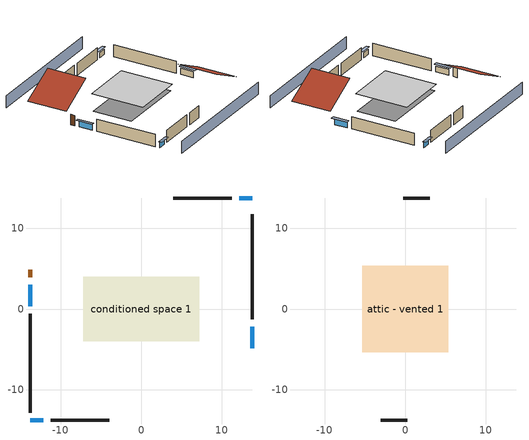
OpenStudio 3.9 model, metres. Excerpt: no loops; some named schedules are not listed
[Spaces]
conditioned space 1
 floor foundation (Slab1 construction): -7.17,-3.98 -7.17,3.98 7.17,3.98 7.17,-3.98 z0
 wall outside (Wall1 construction): 13.77,-1.28 13.77,11.76 z0:2.44
 wall outside (Wall2 construction): -11.2,-13.77 -3.96,-13.77 z0:2.44
 wall outside (Wall3 construction): -13.77,-0.57 -13.77,-12.84 z0:2.44
 wall outside (Wall4 construction): 11.2,13.77 3.96,13.77 z0:2.44
 wall outside (AdiabaticWallConstruction): 13.77,-4.86 13.77,-2.21 / -13.77,3.01 -13.77,0.36 z0:1.19; -13.77,-13.77 -12.13,-13.77 / 13.77,13.77 12.13,13.77 z0:1.07
 wall outside (AdiabaticWallConstruction 1): -13.77,4.86 -13.77,3.94 z0:2.03
 window (WindowConstruction): 13.77,-4.86 13.77,-2.21 z0:1.19
 window (WindowConstruction 1): -13.77,-13.77 -12.13,-13.77 z0:1.07
 window (WindowConstruction 2): -13.77,3.01 -13.77,0.36 z0:1.19
 window (WindowConstruction 3): 13.77,13.77 12.13,13.77 z0:1.07
 door (Door): -13.77,4.86 -13.77,3.94 z0:2.03
attic - vented 1
 floor to conditioned space 1 (Floor1 construction Reversed): -5.34,-5.34 -5.34,5.34 5.34,5.34 5.34,-5.34 z2.44
 wall outside (Wall5 construction): -3.03,-13.77 0.22,-13.77 z0:2.44
 wall outside (Wall6 construction): 3.03,13.77 -0.22,13.77 z0:2.44
 roof outside (Roof1 construction): 13.77,-5.78,2.44 6.63,-5.78,6.01 6.63,-13.77,6.01 13.77,-13.77,2.44
 roof outside (Roof2 construction): -13.77,5.78,2.44 -6.63,5.78,6.01 -6.63,13.77,6.01 -13.77,13.77,2.44
shading: 13.77,18.34 -13.77,18.34 / -13.77,-18.34 13.77,-18.34 z0:2.44; 13.77,-1.9 13.77,-5.16 14.38,-5.16 14.38,-1.9 z1.49; -11.83,-13.77 -14.08,-13.77 -14.08,-14.38 -11.83,-14.38 z1.37; -13.77,0.06 -13.77,3.32 -14.38,3.32 -14.38,0.06 z1.49; 11.83,13.77 14.08,13.77 14.08,14.38 11.83,14.38 z1.37
[Site]
Portland Intl Arpt_OR: Latitude {deg}=45.59; Longitude {deg}=-122.6; Time Zone {hr}=-8; Elevation {m}=33; Terrain=Suburbs; Keep Site Location Information=Yes
[Site:GroundTemperature:Shallow]
10.2558, 8.96328, 8.85977, 9.47314, 11.9355, 14.3863, 16.5111, 17.8571, 17.9714, 16.8767, 14.8061, 12.4304
[Site:WaterMainsTemperature]
Calculation Method=Schedule; Temperature Schedule=mains temperature schedule
[Building]
Building 1
[Material] Roughness=Rough
Name | Thickness {m} | Conductivity {W/m-K} | Density {kg/m3} | Specific Heat {J/kg-K} | Thermal Absorptance | Solar Absorptance | Visible Absorptance
asphalt or fiberglass shingles | 0.00635 | 0.162714 | 1121.4 | 1465.45 | 0.9 | 0.85 | 0.85
roof rigid ins | 0.00281632 | 0.029427 | 32.04 | 1214.23 | 0.9 | 0.7 | 0.7
osb sheathing 0.5 in. | 0.0127 | 0.115458 | 512.64 | 1214.23 | 0.9 | 0.6 | 0.6
wood siding | 0.0254 | 0.102417 | 544.68 | 1172.36 | 0.9 | 0.85 | 0.85
osb sheathing 0.5 in. 1 | 0.0127 | 0.115458 | 512.64 | 1214.23 | 0.9 | 0.7 | 0.7
wall stud and cavity | 0.1397 | 0.550994 | 139.0536 | 1170.24 | 0.9 | 0.7 | 0.7
gypsum board | 0.0127 | 0.160291 | 801 | 837.4 | 0.9 | 0.6 | 0.6
wall stud and cavity 1 | 0.1397 | 0.727959 | 139.0536 | 1170.24 | 0.9 | 0.6 | 0.6
ceiling loosefill ins | 0.0846667 | 0.0480833 | 16.02 | 1046.75 | 0.9 | 0.7 | 0.7
ceiling stud and cavity | 0.1397 | 0.0920385 | 65.682 | 1177.47 | 0.9 | 0.7 | 0.7
concrete 4.0 in. | 0.1016 | 1.803125 | 2242.8 | 837.4 | 0.9 | 0.7 | 0.7
floor covering | 0.0127 | 0.0450781 | 54.468 | 1339.84 | 0.9 | 0.9 | 0.9
wood siding 1; wood siding 2 | 0.0254 | 0.102417 | 544.68 | 1172.36
wall rigid ins | 0.512978 | 0.029427 | 32.04 | 1214.23 | 0.9 | 0.7 | 0.7
wall stud and cavity 2 | 0.0889 | 0.380278 | 52.3479 | 1209.89 | 0.9 | 0.7 | 0.7
door material | 0.04445 | 0.0612267 | 512.64 | 1214.23 | 0.9 | 0.7 | 0.7
wall stud and cavity 3 | 0.0889 | 0.391764 | 83.0341 | 1211.67 | 0.9 | 0.7 | 0.7
furniture material conditioned space 1 | 0.1524 | 0.115458 | 640.8 | 1214.23 | 0.9 | 0.6 | 0.6
[Construction]
Roof1 construction; Roof2 construction: asphalt or fiberglass shingles, roof rigid ins, osb sheathing 0.5 in.
Wall1 construction; Wall2 construction; Wall3 construction; Wall4 construction: wood siding, osb sheathing 0.5 in. 1, wall stud and cavity, gypsum board
Wall5 construction; Wall6 construction: wood siding, osb sheathing 0.5 in. 1, wall stud and cavity 1
Floor1 construction Reversed: gypsum board, ceiling stud and cavity, ceiling loosefill ins
Slab1 construction: concrete 4.0 in., floor covering
WindowConstruction; WindowConstruction 1; WindowConstruction 2; WindowConstruction 3: WindowMaterial
AdiabaticWallConstruction: wood siding 1, wall rigid ins, wall stud and cavity 2, gypsum board
Door: door material
AdiabaticWallConstruction 1: wood siding 2, wall rigid ins, wall stud and cavity 2, gypsum board
PartitionWallConstruction: gypsum board, wall stud and cavity 3, gypsum board
furniture construction conditioned space 1: furniture material conditioned space 1
[WindowMaterial:SimpleGlazingSystem]
WindowMaterial: U-Factor {W/m2-K}=2.78222; Solar Heat Gain Coefficient=0.56
[ThermalZone] Multiplier=1; Use Ideal Air Loads=No
Name | Volume {m3} | Thermostat
conditioned space | 278.185 | conditioned space temperature setpoint
attic - vented | 90.8252
[Sizing:Zone]
attic - vented: Zone Cooling Design Supply Air Temperature Input Method=SupplyAirTemperature; Zone Cooling Design Supply Air Temperature {C}=14; Zone Cooling Design Supply Air Temperature Difference {deltaC}=11.11; Zone Heating Design Supply Air Temperature Input Method=SupplyAirTemperature; Zone Heating Design Supply Air Temperature {C}=40; Zone Heating Design Supply Air Temperature Difference {deltaC}=11.11; Zone Cooling Design Supply Air Humidity Ratio {kg-H2O/kg-air}=0.0085; Zone Heating Design Supply Air Humidity Ratio {kg-H2O/kg-air}=0.008; Cooling Design Air Flow Method=DesignDay; Heating Design Air Flow Method=DesignDay; Account for Dedicated Outdoor Air System=No; Dedicated Outdoor Air System Control Strategy=NeutralSupplyAir; Dedicated Outdoor Air Low Setpoint Temperature for Design {C}=autosize; Dedicated Outdoor Air High Setpoint Temperature for Design {C}=autosize; Zone Load Sizing Method=Sensible Load Only No Latent Load; Zone Latent Cooling Design Supply Air Humidity Ratio Input Method=HumidityRatioDifference; Zone Cooling Design Supply Air Humidity Ratio Difference {kgWater/kgDryAir}=0.005; Zone Latent Heating Design Supply Air Humidity Ratio Input Method=HumidityRatioDifference; Zone Humidification Design Supply Air Humidity Ratio Difference {kgWater/kgDryAir}=0.005; Sizing Option=Coincident
[Space]
Name | Thermal Zone | Volume {m3}
conditioned space 1 | conditioned space | 278.185
attic - vented 1 | attic - vented | 90.8252
[ThermostatSetpoint:DualSetpoint]
conditioned space temperature setpoint: Heating Setpoint Temperature Schedule=heating setpoint; Cooling Setpoint Temperature Schedule=cooling setpoint; Temperature Difference Between Cutout And Setpoint {deltaC}=0
[Foundation:Kiva]
Foundation Kiva 1: Initial Indoor Air Temperature {C}=20; Wall Height Above Grade {m}=0.1016; Wall Depth Below Slab {m}=0.2032
[Foundation:Kiva:Settings]
Soil Conductivity {W/m-K}=1.9041; Soil Density {kg/m3}=1842.3; Soil Specific Heat {J/kg-K}=418.7; Ground Solar Absorptivity=0.9; Ground Thermal Absorptivity=0.9; Ground Surface Roughness {m}=0.03; Far-Field Width {m}=40; Deep-Ground Boundary Condition=ZeroFlux; Deep-Ground Depth {m}=40; Minimum Cell Dimension {m}=0.2; Maximum Cell Growth Coefficient=3; Simulation Timestep=Timestep
[SurfaceProperty:ExposedFoundationPerimeter]
Slab1: Exposed Perimeter Calculation Method=TotalExposedPerimeter; Total Exposed Perimeter {m}=44.59224
[SurfaceProperty:IncidentSolarMultiplier] Incident Solar Multiplier=1; Incident Solar Multiplier Schedule=trans schedule winter=0.85 summer=0.7
Window1; Window2; Window3; Window4
[InternalMass:Definition] Design Level Calculation Method=SurfaceArea
Name | Construction | Surface Area {m2}
partition wall mass | PartitionWallConstruction | 114.085
furniture mass conditioned space 1 | furniture construction conditioned space 1 | 45.63397
[InternalMass] Space or SpaceType=conditioned space 1; Multiplier=1
Name | Internal Mass Definition
partition wall mass | partition wall mass
furniture mass conditioned space 1 | furniture mass conditioned space 1
[EnergyManagementSystem:Sensor]
Name | Output Variable or Output Meter Index Key | Output Variable or Output Meter
water_heater_T_set | water heater setpoint | Schedule Value
out_pb_s |  | Site Outdoor Air Barometric Pressure
out_wt_s |  | Site Outdoor Air Humidity Ratio
site_vw_s |  | Site Wind Speed
cool_season | cooling season schedule | Schedule Value
natural_vent_s | natural vent schedule | Schedule Value
htg_sp_s; htg_sp_s_1 | heating setpoint | Schedule Value
clg_sp_s; clg_sp_s_1 | cooling setpoint | Schedule Value
mech_vent_range_fan_0_sch_s | mech vent range fan 0 schedule | Schedule Value
mech_vent_bath_fan_0_sch_s | mech vent bath fan 0 schedule | Schedule Value
clothes_dryer_exhaust_0_sch_s | clothes_dryer | Schedule Value
htg_load_cond |  | Heating:EnergyTransfer:Zone:CONDITIONED SPACE
clg_load_cond |  | Cooling:EnergyTransfer:Zone:CONDITIONED SPACE
s_conv | Floor1 | Surface Inside Face Convection Heat Gain Energy
s_ig | Floor1 | Surface Inside Face Internal Gains Radiation Heat Gain Energy
s_sol | Floor1 | Surface Inside Face Solar Radiation Heat Gain Energy
s_lgt | Floor1 | Surface Inside Face Lights Radiation Heat Gain Energy
s_surf | Floor1 | Surface Inside Face Net Surface Thermal Radiation Heat Gain Energy
s_conv_1 | Slab1 | Surface Inside Face Convection Heat Gain Energy
s_ig_1 | Slab1 | Surface Inside Face Internal Gains Radiation Heat Gain Energy
s_sol_1 | Slab1 | Surface Inside Face Solar Radiation Heat Gain Energy
s_lgt_1 | Slab1 | Surface Inside Face Lights Radiation Heat Gain Energy
s_surf_1 | Slab1 | Surface Inside Face Net Surface Thermal Radiation Heat Gain Energy
ss_sol | Door1 | Surface Inside Face Solar Radiation Heat Gain Energy
ss_lgt | Door1 | Surface Inside Face Lights Radiation Heat Gain Energy
ss_conv | Door1 | Surface Inside Face Convection Heat Gain Energy
ss_ig | Door1 | Surface Inside Face Internal Gains Radiation Heat Gain Energy
ss_surf | Door1 | Surface Inside Face Net Surface Thermal Radiation Heat Gain Energy
ss_conv_1 | Window1 | Surface Inside Face Convection Heat Gain Energy
ss_ig_1 | Window1 | Surface Inside Face Internal Gains Radiation Heat Gain Energy
ss_surf_1 | Window1 | Surface Inside Face Net Surface Thermal Radiation Heat Gain Energy
ss_trans_in | Window1 | Surface Window Transmitted Solar Radiation Rate
ss_back_out | Window1 | Surface Window Shortwave from Zone Back Out Window Heat Transfer Rate
ss_trans_out | Window1 | Surface Inside Face Initial Transmitted Diffuse Transmitted Out Window Solar Radiation Rate
ss_conv_2 | Window2 | Surface Inside Face Convection Heat Gain Energy
ss_ig_2 | Window2 | Surface Inside Face Internal Gains Radiation Heat Gain Energy
ss_surf_2 | Window2 | Surface Inside Face Net Surface Thermal Radiation Heat Gain Energy
ss_trans_in_1 | Window2 | Surface Window Transmitted Solar Radiation Rate
ss_back_out_1 | Window2 | Surface Window Shortwave from Zone Back Out Window Heat Transfer Rate
ss_trans_out_1 | Window2 | Surface Inside Face Initial Transmitted Diffuse Transmitted Out Window Solar Radiation Rate
ss_conv_3 | Window3 | Surface Inside Face Convection Heat Gain Energy
ss_ig_3 | Window3 | Surface Inside Face Internal Gains Radiation Heat Gain Energy
ss_surf_3 | Window3 | Surface Inside Face Net Surface Thermal Radiation Heat Gain Energy
ss_trans_in_2 | Window3 | Surface Window Transmitted Solar Radiation Rate
ss_back_out_2 | Window3 | Surface Window Shortwave from Zone Back Out Window Heat Transfer Rate
ss_trans_out_2 | Window3 | Surface Inside Face Initial Transmitted Diffuse Transmitted Out Window Solar Radiation Rate
ss_conv_4 | Window4 | Surface Inside Face Convection Heat Gain Energy
ss_ig_4 | Window4 | Surface Inside Face Internal Gains Radiation Heat Gain Energy
ss_surf_4 | Window4 | Surface Inside Face Net Surface Thermal Radiation Heat Gain Energy
ss_trans_in_3 | Window4 | Surface Window Transmitted Solar Radiation Rate
ss_back_out_3 | Window4 | Surface Window Shortwave from Zone Back Out Window Heat Transfer Rate
ss_trans_out_3 | Window4 | Surface Inside Face Initial Transmitted Diffuse Transmitted Out Window Solar Radiation Rate
s_conv_2 | Wall1 | Surface Inside Face Convection Heat Gain Energy
s_ig_2 | Wall1 | Surface Inside Face Internal Gains Radiation Heat Gain Energy
s_sol_2 | Wall1 | Surface Inside Face Solar Radiation Heat Gain Energy
s_lgt_2 | Wall1 | Surface Inside Face Lights Radiation Heat Gain Energy
s_surf_2 | Wall1 | Surface Inside Face Net Surface Thermal Radiation Heat Gain Energy
s_conv_3 | Wall2 | Surface Inside Face Convection Heat Gain Energy
s_ig_3 | Wall2 | Surface Inside Face Internal Gains Radiation Heat Gain Energy
s_sol_3 | Wall2 | Surface Inside Face Solar Radiation Heat Gain Energy
s_lgt_3 | Wall2 | Surface Inside Face Lights Radiation Heat Gain Energy
s_surf_3 | Wall2 | Surface Inside Face Net Surface Thermal Radiation Heat Gain Energy
s_conv_4 | Wall3 | Surface Inside Face Convection Heat Gain Energy
s_ig_4 | Wall3 | Surface Inside Face Internal Gains Radiation Heat Gain Energy
s_sol_4 | Wall3 | Surface Inside Face Solar Radiation Heat Gain Energy
s_lgt_4 | Wall3 | Surface Inside Face Lights Radiation Heat Gain Energy
s_surf_4 | Wall3 | Surface Inside Face Net Surface Thermal Radiation Heat Gain Energy
s_conv_5 | Wall4 | Surface Inside Face Convection Heat Gain Energy
s_ig_5 | Wall4 | Surface Inside Face Internal Gains Radiation Heat Gain Energy
s_sol_5 | Wall4 | Surface Inside Face Solar Radiation Heat Gain Energy
s_lgt_5 | Wall4 | Surface Inside Face Lights Radiation Heat Gain Energy
s_surf_5 | Wall4 | Surface Inside Face Net Surface Thermal Radiation Heat Gain Energy
im_conv | furniture mass conditioned space 1 | Surface Inside Face Convection Heat Gain Energy
im_ig | furniture mass conditioned space 1 | Surface Inside Face Internal Gains Radiation Heat Gain Energy
im_sol | furniture mass conditioned space 1 | Surface Inside Face Solar Radiation Heat Gain Energy
im_lgt | furniture mass conditioned space 1 | Surface Inside Face Lights Radiation Heat Gain Energy
im_surf | furniture mass conditioned space 1 | Surface Inside Face Net Surface Thermal Radiation Heat Gain Energy
im_conv_1 | partition wall mass | Surface Inside Face Convection Heat Gain Energy
im_ig_1 | partition wall mass | Surface Inside Face Internal Gains Radiation Heat Gain Energy
im_sol_1 | partition wall mass | Surface Inside Face Solar Radiation Heat Gain Energy
im_lgt_1 | partition wall mass | Surface Inside Face Lights Radiation Heat Gain Energy
im_surf_1 | partition wall mass | Surface Inside Face Net Surface Thermal Radiation Heat Gain Energy
airflow_gain | infil flow | Infiltration Sensible Heat Gain Energy
airflow_loss | infil flow | Infiltration Sensible Heat Loss Energy
airflow_gain_1 | natural vent flow | Infiltration Sensible Heat Gain Energy
airflow_loss_1 | natural vent flow | Infiltration Sensible Heat Loss Energy
airflow_gain_2 | whole house fan flow | Infiltration Sensible Heat Gain Energy
airflow_loss_2 | whole house fan flow | Infiltration Sensible Heat Loss Energy
mv_conv | mech vent bath fan 0 | Electric Equipment Convective Heating Energy
mv_rad | mech vent bath fan 0 | Electric Equipment Radiant Heating Energy
mv_conv_1 | mech vent house fan | Electric Equipment Convective Heating Energy
mv_rad_1 | mech vent house fan | Electric Equipment Radiant Heating Energy
mv_conv_2 | mech vent house fan cfis | Electric Equipment Convective Heating Energy
mv_rad_2 | mech vent house fan cfis | Electric Equipment Radiant Heating Energy
mv_conv_3 | mech vent range fan 0 | Electric Equipment Convective Heating Energy
mv_rad_3 | mech vent range fan 0 | Electric Equipment Radiant Heating Energy
mv_conv_4 | mech vent house fan latent load | Other Equipment Convective Heating Energy
mv_rad_4 | mech vent house fan latent load | Other Equipment Radiant Heating Energy
mv_conv_5 | mech vent house fan sensible load | Other Equipment Convective Heating Energy
mv_rad_5 | mech vent house fan sensible load | Other Equipment Radiant Heating Energy
ig_lgt_conv | interior lighting | Lights Convective Heating Energy
ig_lgt_rad | interior lighting | Lights Radiant Heating Energy
ig_lgt_vis | interior lighting | Lights Visible Radiation Heating Energy
ig_ee_conv | ceiling fan | Electric Equipment Convective Heating Energy
ig_ee_rad | ceiling fan | Electric Equipment Radiant Heating Energy
ig_ee_conv_1 | clothes dryer | Electric Equipment Convective Heating Energy
ig_ee_rad_1 | clothes dryer | Electric Equipment Radiant Heating Energy
ig_ee_conv_2 | clothes washer | Electric Equipment Convective Heating Energy
ig_ee_rad_2 | clothes washer | Electric Equipment Radiant Heating Energy
ig_ee_conv_3 | cooking range | Electric Equipment Convective Heating Energy
ig_ee_rad_3 | cooking range | Electric Equipment Radiant Heating Energy
ig_ee_conv_4 | dishwasher | Electric Equipment Convective Heating Energy
ig_ee_rad_4 | dishwasher | Electric Equipment Radiant Heating Energy
ig_ee_conv_5 | freezer | Electric Equipment Convective Heating Energy
ig_ee_rad_5 | freezer | Electric Equipment Radiant Heating Energy
ig_ee_conv_6 | fridge | Electric Equipment Convective Heating Energy
ig_ee_rad_6 | fridge | Electric Equipment Radiant Heating Energy
ig_ee_conv_7 | fridge 1 | Electric Equipment Convective Heating Energy
ig_ee_rad_7 | fridge 1 | Electric Equipment Radiant Heating Energy
ig_ee_conv_8 | misc plug loads | Electric Equipment Convective Heating Energy
ig_ee_rad_8 | misc plug loads | Electric Equipment Radiant Heating Energy
ig_ee_conv_9 | misc tv | Electric Equipment Convective Heating Energy
ig_ee_rad_9 | misc tv | Electric Equipment Radiant Heating Energy
ig_ee_conv_10 | whole house fan | Electric Equipment Convective Heating Energy
ig_ee_rad_10 | whole house fan | Electric Equipment Radiant Heating Energy
ig_oe_conv | clothes dryer 1 | Other Equipment Convective Heating Energy
ig_oe_rad | clothes dryer 1 | Other Equipment Radiant Heating Energy
ig_oe_conv_1 | cooking range 1 | Other Equipment Convective Heating Energy
ig_oe_rad_1 | cooking range 1 | Other Equipment Radiant Heating Energy
ig_oe_conv_2 | general water use latent | Other Equipment Convective Heating Energy
ig_oe_rad_2 | general water use latent | Other Equipment Radiant Heating Energy
ig_oe_conv_3 | general water use sensible | Other Equipment Convective Heating Energy
ig_oe_rad_3 | general water use sensible | Other Equipment Radiant Heating Energy
ig_oe_conv_4 | water heater energy adjustment1 | Other Equipment Convective Heating Energy
ig_oe_rad_4 | water heater energy adjustment1 | Other Equipment Radiant Heating Energy
ig_oe_conv_5 | water heater lat | Other Equipment Convective Heating Energy
ig_oe_rad_5 | water heater lat | Other Equipment Radiant Heating Energy
ig_oe_conv_6 | water heater sens | Other Equipment Convective Heating Energy
ig_oe_rad_6 | water heater sens | Other Equipment Radiant Heating Energy
ig_ppl_conv | occupants | People Convective Heating Energy
ig_ppl_rad | occupants | People Radiant Heating Energy
[EnergyManagementSystem:Program]
room_ac_supply_fan_disaggregate_program: Set room_ac_supply_fan_clg = 0; If room_ac_clg_coil_s > 0; Set room_ac_supply_fan_clg = room_ac_supply_fan_s; EndIf
water_heater_InletAir: Set water_heater_Tamb_act = water_heater_amb_temp; Set water_heater_RHamb_act = 0; Set water_heater_RHamb_act = water_heater_RHamb_act + (water_heater_amb_rh / 100) / 1; Set water_heater_sens_act = (0 - water_heater_sens_cool - (water_heater_tl + water_heater_fan_pwr)) / 1; Set water_heater_lat_act = (0 - water_heater_lat_cool) / 1
water_heater_Control: Set water_heater_HPWHSchedOverride = water_heater_T_set; If (water_heater_amb_temp<5.56) || (water_heater_amb_temp>48.89); Set water_heater_UESchedOverride = water_heater_T_set; Set water_heater_LESchedOverride = water_heater_T_set; Else; Set water_heater_UESchedOverride = water_heater_T_set - 9.0; Set water_heater_LESchedOverride = 0; EndIf
water_heater_hpwh_EC_adj: If WarmupFlag == 0; Set dhw_e_cons = water_heater_tank_energy + water_heater_tank_on_cycle_parasitic + water_heater_tank_off_cycle_parasitic + water_heater_coil_energy + water_heater_fan_energy; Set water_heater_hpwh_ec_adj_act = 0.0 * dhw_e_cons / 1; EndIf
[ElectricEquipment:Definition] Design Level Calculation Method=EquipmentLevel
Name | Design Level {W} | Fraction Latent | Fraction Radiant | Fraction Lost
ceiling fan | 18.0809 | 0 | 0.558 | 0
clothes washer | 429.733 | 0.03 | 0.162 | 0.7
clothes dryer | 4879.09 | 0.015 | 0.081 | 0.85
dishwasher | 864.285 | 0.3 | 0.18 | 0.4
fridge | 57.5342 | 0 | 0.6 | 0
fridge 2 | 80.4475 | 0 | 0.6 | 0
freezer | 194.914 | 0 | 0.6 | 0
cooking range | 1214.07 | 0.08 | 0.432 | 0.2
misc tv | 869.798 | 0 | 0.6 | 0
misc plug loads | 670.378 | 0.021 | 0.558 | 0.049
whole house fan; mech vent house fan | 0 | 0 | 0 | 1
mech vent house fan cfis | 0 | 0 | 0 | 0
mech vent range fan 0 | 30 | 0 | 0 | 1
mech vent bath fan 0 | 15 | 0 | 0 | 1
[ElectricEquipment] Space or SpaceType=conditioned space 1
Name | Electric Equipment Definition | Schedule
ceiling fan | ceiling fan | ceiling_fan
clothes washer | clothes washer | clothes_washer
clothes dryer | clothes dryer | clothes_dryer
dishwasher | dishwasher | dishwasher
fridge | fridge | fridge schedule
fridge 1 | fridge 2 | fridge schedule 1
freezer | freezer | freezer schedule
cooking range | cooking range | cooking_range
misc tv | misc tv | plug_loads_tv
misc plug loads | misc plug loads | plug_loads_other
whole house fan | whole house fan | Always On Discrete
mech vent house fan | mech vent house fan | mech vent house fan schedule
mech vent house fan cfis | mech vent house fan cfis | mech vent house fan cfis schedule
mech vent range fan 0 | mech vent range fan 0 | mech vent range fan 0 schedule
mech vent bath fan 0 | mech vent bath fan 0 | mech vent bath fan 0 schedule
[OtherEquipment:Definition] Design Level Calculation Method=EquipmentLevel
Name | Design Level {W} | Fraction Latent | Fraction Radiant | Fraction Lost
water heater sens; mech vent house fan sensible load | 0 | 0 | 0 | 0
water heater lat; mech vent house fan latent load | 0 | 1 | 0 | 0
water heater energy adjustment1 | 0.01 | 0 | 0 | 1
clothes dryer 2 | 0 | 0.015 | 0.081 | 0.85
cooking range 2 | 0 | 0.08 | 0.432 | 0.2
general water use sensible | -61.6891 | 0 | 0.6 | 0
general water use latent | 62.594 | 1 | 0 | 0
[OtherEquipment] Space or SpaceType=conditioned space 1
Name | Other Equipment Definition | Schedule | Fuel Type
water heater sens | water heater sens | Always On Discrete
water heater lat | water heater lat | Always On Discrete
water heater energy adjustment1 | water heater energy adjustment1 | Always On Discrete | Electricity
clothes dryer 1 | clothes dryer 2 | clothes_dryer | Electricity
cooking range 1 | cooking range 2 | cooking_range | Electricity
general water use sensible | general water use sensible | general water use schedule
general water use latent | general water use latent | general water use schedule
mech vent house fan sensible load | mech vent house fan sensible load | Always On Discrete
mech vent house fan latent load | mech vent house fan latent load | Always On Discrete
[WaterUse:Equipment:Definition]
Name | Peak Flow Rate {m3/s}
clothes washer | 1.13269e-05
dishwasher | 5.73927e-06
[Lights:Definition]
interior lighting: Design Level Calculation Method=LightingLevel; Lighting Level {W}=187.391; Fraction Radiant=0.6; Fraction Visible=0.2; Return Air Fraction=0
[Lights]
interior lighting: Lights Definition=interior lighting; Space or SpaceType=conditioned space 1; Schedule=lighting_interior; Fraction Replaceable=1
[Exterior:Lights:Definition]
exterior lighting: Design Level {W}=6.19068
[Exterior:Lights]
exterior lighting: Exterior Lights Definition=exterior lighting; Schedule=exterior lighting schedule
[People:Definition]
occupants: Number of People Calculation Method=People; Number of People {people}=3; Fraction Radiant=0.314171; Sensible Heat Fraction=0.56303; Carbon Dioxide Generation Rate {m3/s-W}=0; Enable ASHRAE 55 Comfort Warnings=No; Mean Radiant Temperature Calculation Type=EnclosureAveraged
[People]
occupants: People Definition=occupants; Space or SpaceType=conditioned space 1; Number of People Schedule=occupants; Activity Level Schedule=occupants activity schedule; Multiplier=1
[SpaceInfiltration:DesignFlowRate] Space or SpaceType=conditioned space 1; Schedule=Always On Discrete; Design Flow Rate Calculation Method=Flow/Space; Design Flow Rate {m3/s}=0
natural vent flow; whole house fan flow; infil flow
[ZoneMixing]
whole house fan mix: Zone or Space=attic - vented; Schedule=Always On Continuous; Design Flow Rate Calculation Method=Flow/Zone; Design Flow Rate {m3/s}=0; Source Zone or Space=conditioned space
[SpaceInfiltration:EffectiveLeakageArea]
infil attic - vented 1: Space or SpaceType=attic - vented 1; Schedule=Always On Discrete; Effective Air Leakage Area {cm2}=3802.45; Stack Coefficient=0.000166082; Wind Coefficient=3.43841e-05
